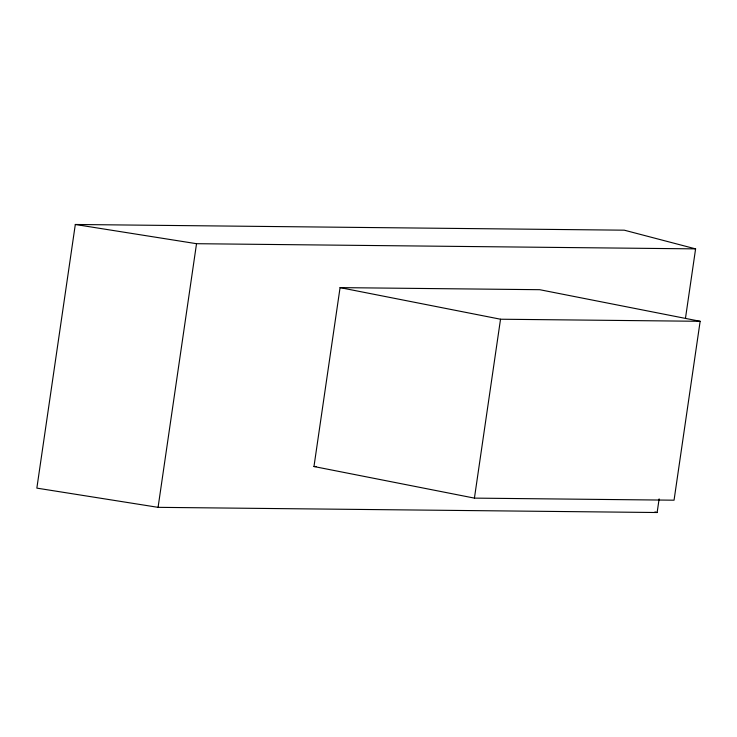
<?xml version="1.0" encoding="UTF-8"?>
<svg xmlns="http://www.w3.org/2000/svg" width="737" height="737" viewBox="0 0 737 737"><rect width="100%" height="100%" fill="white"/><g stroke="black" fill="none" stroke-linecap="round" stroke-linejoin="round"><path stroke-width="1.11" d="M685.484 318.2L695.599 248.876L624.285 230.184L75.312 224.481L36.85 488.124L158.077 507.342L657.137 512.519L659.127 498.885M158.077 507.342L196.53 243.698L695.599 248.876M313.971 466.521L340.07 287.623L539.696 289.696L700.15 321.295L674.051 500.193L474.425 498.12L313.971 466.521L316.265 466.549M474.425 498.12L500.524 319.222L700.15 321.295M75.312 224.481L196.53 243.698M340.07 287.623L500.524 319.222M654.944 511.948L657.137 512.519"/></g></svg>
